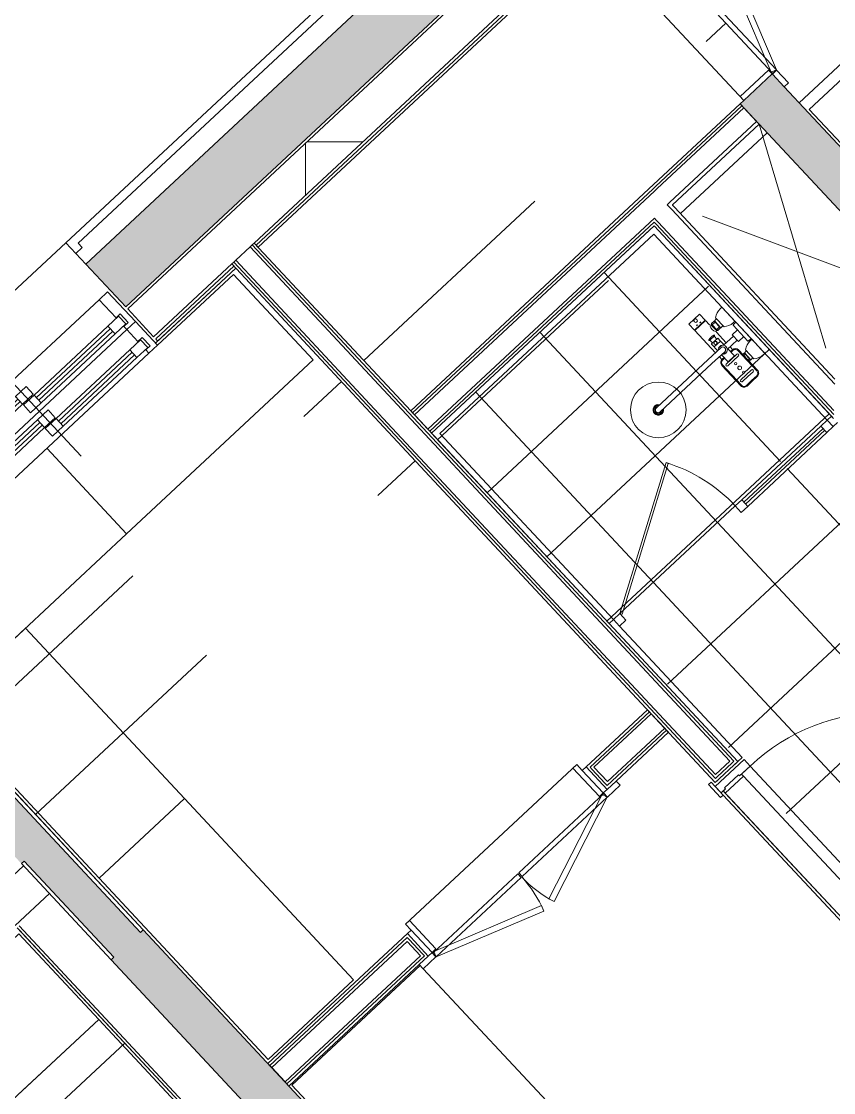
# Model space of a CAD drawing. Header units: millimetres. Extents: x -71377 to 516042, y -145869 to 441446.
# Drawn here: x 180443 to 183220, y 143795 to 147459 of the extents above; entities that cross this region are included whole.
import ezdxf

# ---------------------------------------------------------------- set-up
doc = ezdxf.new("R2010")
doc.units = ezdxf.units.MM
doc.header["$LTSCALE"] = 1000
doc.linetypes.add('_점선_S_', pattern=[1.6, 0.8, -0.8])
for name, color, linetype, lineweight in [('_ A-furn _', 6, 'Continuous', 5), ('A-door', 4, 'Continuous', 5), ('A-door-hdln', 8, 'Continuous', 5), ('A-ele-8', 8, 'Continuous', 5), ('A-fnsh', 5, 'Continuous', 5), ('A-fnsh-4', 4, 'Continuous', 5), ('A-furn', 6, 'Continuous', 5), ('A-glas', 5, 'Continuous', 5), ('A-hat', 251, 'Continuous', 5), ('A-insu', 251, 'Continuous', 5), ('A-wind', 4, 'Continuous', 5), ('A-wind-hdln', 8, 'Continuous', 5), ('A_cwall', 2, 'Continuous', 5), ('A_fnsh', 5, 'Continuous', 5), ('A_fnsh-4', 4, 'Continuous', 5), ('AA_발코니선', 4, '_점선_S_', 5), ('AA_오픈', 8, '_점선_S_', 5), ('AA_위생', 4, 'Continuous', 5), ('패밀리로 가져오기', 8, 'Continuous', 5)]:
    doc.layers.add(name, color=color, linetype=linetype, lineweight=lineweight)

# ---------------------------------------------------------------- blocks, each defined once
blk = doc.blocks.new('3D_팬트리문 - _A_팬트리문_8X23-2183192-지반층 배치도')
at = {"layer": 'A-furn'}
for p, q in [((-24.12295168562667, 209.3080573302106), (-400.0000000000002, 72.49999999997092)), ((-393.1595971334881, 53.70614758425229), (-17.2825488191147, 190.514204914492)), ((-24.12295168562667, 209.3080573302106), (-17.28254881911468, 190.514204914492)), ((24.12295168562662, 209.3080573302312), (17.28254881911464, 190.5142049145126)), ((393.1595971334881, 53.70614758427283), (17.28254881911463, 190.5142049145126)), ((24.12295168562662, 209.3080573302312), (400.0000000000002, 72.49999999999157)), ((-460.0000000000002, 72.49999999999378), (-460.0000000000001, 52.49999999999527)), ((-401.0000000000143, 72.49999999999378), (-460.0000000000002, 72.49999999999378)), ((-460.0000000000001, 52.49999999999527), (-417.9999999999964, 52.49999999999527)), ((-418, 52.50000000000309), (-418, -52.49999999999687)), ((-400.0000000000002, 52.50000000000309), (-418, 52.50000000000309)), ((-401.0000000000143, 52.49999999999527), (-401.0000000000143, 72.49999999999378)), ((-2.000000000008276, 72.49999999999645), (-400.0000000000067, 72.49999999999648)), ((-400.0000000000067, 72.49999999999648), (-400.0000000000067, 55.50000000002271)), ((-400.0000000000002, 72.49999999997092), (-393.1595971334881, 53.70614758425229)), ((-400.0000000000067, 55.50000000002271), (-2.000000000008276, 55.50000000002271)), ((-382.0000000000002, 52.49999999999213), (-400.0000000000002, 52.49999999999213)), ((-400.0000000000002, -52.49999999999689), (-400.0000000000002, 52.50000000000309)), ((-382.0000000000002, -80.49999999999855), (-382.0000000000002, 52.49999999999213)), ((-2.000000000008276, 55.50000000002271), (-2.000000000008276, 72.49999999999645)), ((1.999999999991766, 72.49999999998906), (1.999999999991766, 55.5000000000249)), ((400.0000000000103, 72.49999999998907), (1.999999999991766, 72.49999999998906)), ((1.999999999991766, 55.5000000000249), (400.0000000000102, 55.50000000002488)), ((400.0000000000002, 52.49999999999889), (381.9999999999999, 52.49999999999893)), ((381.9999999999999, 52.49999999999893), (381.9999999999999, -80.49999999999679)), ((400.0000000000002, 72.49999999999157), (393.1595971334881, 53.70614758427283)), ((400.0000000000102, 55.50000000002488), (400.0000000000103, 72.49999999998907)), ((418, 52.49999999999145), (400.0000000000002, 52.49999999999145)), ((400.0000000000002, 52.49999999999145), (400.0000000000002, -52.49999999999687)), ((460.0000000000002, 72.50000000000308), (400.9999999999847, 72.50000000000308)), ((400.9999999999847, 72.50000000000308), (400.9999999999847, 52.50000000000096)), ((418, -52.49999999999683), (418, 52.49999999999145)), ((417.9999999999754, 52.50000000000096), (460.0000000000002, 52.50000000000096)), ((460.0000000000002, 52.50000000000096), (460.0000000000002, 72.50000000000308)), ((-418, -52.49999999999687), (-400.0000000000002, -52.49999999999689)), ((-400.0000000000002, -52.49999999999591), (-400.0000000000002, -80.49999999999858)), ((400.0000000000002, -80.49999999999683), (400.0000000000002, -52.49999999999311)), ((400.0000000000002, -52.49999999999687), (418, -52.49999999999683)), ((-400.0000000000002, -80.49999999999858), (-382.0000000000002, -80.49999999999855)), ((-400.0000000000002, -80.49999999999672), (400.0000000000002, -80.49999999999672)), ((381.9999999999999, -80.49999999999679), (400.0000000000002, -80.49999999999683))]:
    blk.add_line(p, q, dxfattribs=at)
for centre, radius, start, end in [((-400.0000000000103, 72.49999999999285), 400.0000000000021, 359.9999999999997, 19.99999999999577), ((399.999999999869, 72.49999999999022), 399.9999999998775, 160, 180)]:
    blk.add_arc(centre, radius, start, end, dxfattribs=at)
blk = doc.blocks.new('3D_세대_샤워부스문 - _A_샤워부스문_10x18-2140221-지반층 배치도')
at = {"layer": 'A-door'}
for p, q in [((83.34628195640356, 278.0717967697243), (87.34628195640352, 284.9999999999998)), ((551.0000000000006, 8.07179676972455), (83.34628195640356, 278.0717967697243)), ((555.0000000000006, 14.99999999999994), (87.34628195640349, 284.9999999999998)), ((551.0000000000006, 8.07179676972455), (555.0000000000006, 14.99999999999994))]:
    blk.add_line(p, q, dxfattribs=at)
at = {"layer": 'A-door-hdln'}
blk.add_arc((555.0000000000006, 14.99999999999994), 539.9999999999997, 150.0000000000001, 180, dxfattribs=at)
at = {"layer": 'AA_위생'}
for p, q in [((-384.9999999999988, 14.99999999999997), (-414.9999999999989, 14.99999999999997)), ((-414.9999999999989, 14.99999999999997), (-414.9999999999989, -14.99999999999997)), ((-384.9999999999988, -15.00000000000001), (-384.9999999999988, 14.99999999999997)), ((-384.9999999999993, 4.100726368502299), (-14.99999999999997, 4.100726368502327)), ((-384.9995698269572, 14.99999999999997), (-15.00000000000823, 15)), ((15.00000000000002, 15), (-15.00000000000001, 15)), ((-15.00000000000001, 15), (-15.00000000000002, -15)), ((15.00000000000001, -15), (15.00000000000002, 15)), ((585.0000000000005, 15.00000000000001), (555.0000000000005, 14.99999999999997)), ((555.0000000000005, 14.99999999999997), (555.0000000000005, -15.00000000000001)), ((585.0000000000005, -14.99999999999997), (585.0000000000005, 15.00000000000001)), ((-414.9999999999989, -14.99999999999997), (-384.9999999999988, -15.00000000000001)), ((-384.9999999999993, -4.100726368499727), (-14.99999999999997, -4.100726368499701)), ((-384.9995698269572, -14.99999999999997), (-15.00000000000823, -15)), ((-15.00000000000002, -15), (15.00000000000001, -15)), ((555.0000000000005, -15.00000000000001), (585.0000000000005, -14.99999999999997))]:
    blk.add_line(p, q, dxfattribs=at)
blk = doc.blocks.new('2D_세대_샤워수전_레인형_ - 샤워수전_레인형__dwg-1840169-지반층 배치도')
at = {"layer": '패밀리로 가져오기'}
for p, q in [((-11.30000000001743, 402.7209829994827), (-11.30000000001743, 394.3513951962814)), ((11.2999999999884, 402.7209829994827), (11.29999999998836, 394.3513951962814)), ((-41, 82.39818988039045), (-40.99999999999999, 111.3981898803904)), ((-40.50000000000001, 111.8981898803904), (-9.449999999924318, 111.8981898803904)), ((22.3670345360006, 121.8981898803904), (9.500000000000014, 121.8981898803904)), ((22.33366408306756, 120.8981898803904), (22.33366408306757, 111.8981898803904)), ((25.33366408300934, 120.8981898803904), (25.33366408300935, 111.8981898803904)), ((132.3336640830094, 135.8981898803904), (37.33366408306757, 135.8981898803904)), ((132.3336640830094, 132.8981898803904), (37.33366408306755, 132.8981898803904)), ((-57.08702653672662, 109.3981898803904), (-55.36840286268851, 109.3981898803904)), ((-57.08702653672662, 84.39818988039043), (-55.36840286268851, 84.39818988039043)), ((-54.38238956552231, 87.23152321338421), (-54.3823895655223, 106.5648565468728)), ((-52.41036297110257, 106.8981898803904), (-40.99999999999999, 106.8981898803904)), ((-52.41036297110259, 86.89818988039042), (-40.99999999999999, 86.89818988039042)), ((-38.99999999999999, 97.56949525178061), (-38.99999999999999, 99.56949525186792)), ((-28.99999999999999, 99.56949525186792), (-28.99999999999999, 97.56949525178061)), ((-13.99999999999999, 103.5502572282858), (-14, 90.24612253249506)), ((-9.499999999999998, 38.5), (-9.500000000000002, 84.65074116628968)), ((9.500000000000004, 38.5), (9.500000000000005, 84.65074116628968)), ((14, 103.5502572282858), (14.00000000000002, 90.24612253249506)), ((22.33366408306756, 72.89818988039042), (22.33366408306756, 81.89818988039042)), ((25.33366408300936, 72.89818988039042), (25.33366408300936, 81.89818988039043)), ((-97.05114543371019, 40.00000000000001), (-54.651145433716, 40)), ((-61.90114543359959, 65.70000000018626), (-89.90114543371601, 65.70000000018626)), ((-88.79376077602501, 66.89664543507388), (-62.35276077591697, 66.89664543507388)), ((-88.79376077602501, 65.89664543507388), (-62.35276077591698, 65.89664543507388)), ((-86.85114543361124, 51.39999999987777), (-86.85114543361124, 65.70000000018626)), ((-85.85114543361122, 50.39999999987777), (-85.85114543361124, 51.39999999987778)), ((-65.85114543361125, 50.39999999987778), (-65.85114543361124, 51.39999999987778)), ((-64.85114543361124, 51.39999999987777), (-64.85114543361124, 65.70000000018625)), ((-9.499999999999993, 71.89818988039043), (-58.35276077591696, 71.89818988039042)), ((22.36703453600058, 71.89818988039042), (9.500000000000002, 71.89818988039043)), ((132.3336640830094, 60.89818988039043), (37.33366408306756, 60.8981898803904)), ((132.3336640830094, 57.89818988039043), (37.33366408306757, 57.8981898803904)), ((95.34885456628399, 39.99999999999999), (52.94885456628981, 39.99999999999999)), ((63.14885456638876, 51.39999999987775), (63.14885456638876, 57.89818988039041)), ((64.14885456638876, 50.39999999987776), (64.14885456638876, 51.39999999987775)), ((84.14885456638876, 50.39999999987776), (84.14885456638876, 51.39999999987776)), ((85.14885456638876, 51.39999999987776), (85.14885456638875, 57.89818988039041)), ((37.00000000000001, 14), (-37, 13.99999999999999))]:
    blk.add_line(p, q, dxfattribs=at)
at = {"layer": '패밀리로 가져오기', "flags": 128}
for points in [[(-9.49999999999999, 96.89818988039043), (-9.500000000000005, 156.4406407167844), (-9.500000000000005, 398.536189097882)], [(9.500000000000005, 96.89818988039042), (9.49999999999999, 156.4406407167844), (9.500000000000039, 398.536189097882)], [(-9.49999999999998, 121.8981898803904), (-113.3511454336112, 121.8981898803904), (-113.3511454336112, 71.89818988039043), (-92.79376077611232, 71.89818988039043)], [(-9.449999999924326, 81.89818988039042), (-26.99999999999999, 81.8981898803904), (-27, 111.8981898803904)], [(9.499999999999998, 111.8981898803904), (43.01499999998487, 111.8981898803904), (43.01499999998489, 81.89818988039042), (9.50000000000001, 81.8981898803904)], [(43.83366408300935, 71.89818988039042), (43.83366408300936, 96.89818988039043), (43.83366408300937, 121.8981898803904)], [(51.83366408300936, 71.89818988039042), (51.83366408300935, 96.89818988039042), (51.83366408300937, 121.8981898803904)], [(117.8336640830676, 71.8981898803904), (117.8336640830676, 96.89818988039042), (117.8336640830676, 121.8981898803904)], [(125.8336640830094, 71.8981898803904), (125.8336640830094, 96.89818988039042), (125.8336640830094, 121.8981898803904)], [(144.3336640830676, 72.8981898803904), (144.3336640830676, 96.89818988039042), (144.3336640830676, 120.8981898803904)], [(147.3336640830094, 72.8981898803904), (147.3336640830094, 96.89818988039043), (147.3336640830094, 120.8981898803904)], [(-29, 81.89818988039042), (-26.99999999999999, 81.8981898803904), (-40.5, 81.89818988039042)], [(-91.85114543361125, 40.00000000000001), (-91.85114543361125, 50.39999999987778), (-59.85114543361124, 50.39999999987777), (-59.85114543361123, 40.00000000000001)], [(-88.79376077602501, 65.70000000018625), (-88.79376077602501, 67.89664543507388), (-62.35276077591698, 67.89664543507388), (-62.35276077591698, 65.70000000018626)], [(16, 14), (16, 38.5), (-16, 38.5), (-16, 14)], [(90.14885456638876, 57.89818988039042), (90.14885456638876, 51.39999999987776), (58.14885456638877, 51.39999999987777), (58.14885456638876, 57.89818988039041)], [(90.14885456638876, 39.99999999999999), (90.14885456638876, 50.39999999987776), (58.14885456638877, 50.39999999987777), (58.14885456638876, 39.99999999999999)], [(-108.8511454336112, 8), (-108.8511454336112, 0), (-42.85114543361124, 0), (-42.85114543361124, 8.000000000000007)], [(38, 13), (38, 0), (-38, 0), (-38, 13)], [(107.1488545663888, 7.999999999999992), (107.1488545663888, 0), (41.14885456638876, 0), (41.14885456638876, 7.999999999999994)]]:
    blk.add_lwpolyline(points, dxfattribs=at)
for points in [[(-114.8511454336113, 71.89818988039042), (-114.8511454336113, 121.8981898803904), (-143.3511454336112, 121.8981898803904), (-143.3511454336112, 71.89818988039043)], [(-122.2066063033999, 102.8981898803904), (-121.2066063033999, 106.8981898803904), (-120.2066063035163, 102.8981898803904)], [(-122.2066063033999, 90.89818988039043), (-121.2066063033999, 86.89818988039043), (-120.2066063035163, 90.89818988039043)], [(-91.85114543361125, 64.20000000018626), (-91.85114543361125, 51.39999999987778), (-59.85114543361124, 51.39999999987778), (-59.85114543361124, 64.20000000018628), (-61.35114543361123, 65.70000000018625), (-90.35114543361125, 65.70000000018626)]]:
    blk.add_lwpolyline(points, close=True, dxfattribs=at)
at = {"layer": '패밀리로 가져오기'}
for centre, radius in [((0, 398.536189097882), 95.25000000000013), ((-135.8999999999942, 96.89818988039045), 5.999999999999983), ((-33.99999999999999, 99.56949525186793), 4.999999999999985), ((64.83366408300935, 96.89818988039043), 4.000000000000017), ((84.83366408300935, 96.89818988039043), 6.500000000000015), ((104.8336640830094, 96.89818988039043), 4)]:
    blk.add_circle(centre, radius, dxfattribs=at)
for centre, radius, start, end in [((0, 398.536189097882), 18.19999999999983, 301.4650270673162, 238.5349729326834), ((0, 398.536189097882), 17.49999999999998, 302.8783495663758, 237.1216504336238), ((0, 398.536189097882), 15.30000000000021, 308.3829858277738, 231.6170141722258), ((0, 398.536189097882), 12.04999999999929, 322.0345389630933, 217.9654610369061), ((0, 398.536189097882), 9.500000000001839, 1.717499527990299e-13, 180.0000000000005), ((-116.3521201349213, 121.4142662723898), 3.000974701191495, 300.0000000112149, 0), ((-40.5, 111.3981898803904), 0.4999999999999915, 90.0000000000004, 180.0000000000004), ((37.33366408306756, 120.8981898803904), 14.99999999999997, 89.9999999999999, 180.0000000000001), ((37.33366408306756, 120.8981898803904), 11.99999999999999, 90.00000000000001, 180.0000000000001), ((47.83366408300938, 121.8981898803904), 3.999999999999993, 0, 180), ((121.8336640830676, 121.8981898803904), 3.99999999999998, 359.9999999999994, 180.0000000000002), ((132.3336640830094, 120.8981898803904), 15.00000000000002, 359.9999999999996, 90.00000000000006), ((132.3336640830094, 120.8981898803904), 12.00000000000004, 359.9999999999996, 90.0000000000001), ((-116.3521201349213, 72.38211348789629), 3.000974701191495, 0, 59.99999998878535), ((-75.57837394121454, 50.88423799347949), 25.64525022496746, 58.48632316222375, 120.9379798025123), ((3.837106612802019, 96.89818988039043), 62.99999999999998, 169.310655567037, 190.6893444329626), ((-57.08702653672661, 108.3981898803904), 0.9999999999999991, 90.0000000000002, 169.3106555670361), ((-57.08702653672662, 85.39818988039042), 1.000000000000004, 190.6893444329631, 270.0000000000009), ((-55.36840286268851, 108.3981898803904), 1.000000000000002, 9.594068217683, 90), ((-55.36840286268852, 85.39818988039042), 0.9999999999999966, 269.9999999999998, 350.4059317823167), ((-52.41036297110259, 108.8981898803904), 2, 189.5940682176832, 270.0000000000002), ((-52.41036297110259, 84.89818988039042), 1.999999999999993, 89.9999999999998, 170.405931782317), ((-40.5, 82.39818988039043), 0.5, 180, 269.9999999999996), ((-33.99999999999999, 97.56949525178061), 4.999999999999886, 180.0000000000003, 359.9999999999996), ((0, 96.89818988039043), 15.50000000000069, 127.7997224254523, 52.20027757454736), ((0, 96.89818988039043), 9.500000000000021, 180.0000000000004, 359.9999999999996), ((-51.65353735370444, 5.084007020574064), 57.27189000825901, 142.4355662199818, 177.0815288274644), ((-92.79376077611232, 67.89818988039043), 3.999999999999993, 359.9999999999996, 89.9999999999999), ((-58.35276077591696, 67.89818988039042), 4, 90.00000000000001, 180), ((-100.048753513518, 5.084007020574068), 57.27189000825894, 2.918471172535622, 37.56443378001811), ((37.33366408306757, 72.89818988039042), 15.00000000000001, 180.0000000000003, 270.0000000000001), ((37.33366408306757, 72.89818988039042), 12.00000000000003, 180.0000000000003, 270), ((98.34646264629555, 5.084007020574052), 57.271890008259, 142.4355662199818, 177.0815288274644), ((47.83366408300936, 71.89818988039042), 4.000000000000001, 180.0000000000001, 359.9999999999996), ((49.95124648648198, 5.08400702057406), 57.27189000825894, 2.918471172535612, 37.5644337800181), ((121.8336640830676, 71.8981898803904), 4.000000000000007, 180.0000000000003, 359.9999999999996), ((132.3336640830094, 72.89818988039042), 15, 269.9999999999999, 5.724998426634331e-14), ((132.3336640830094, 72.89818988039042), 11.99999999999997, 269.9999999999999, 0), ((-37, 13), 0.9999999999999978, 89.9999999999998, 180.0000000000002), ((37, 13), 0.9999999999999957, 359.9999999999996, 89.9999999999999)]:
    blk.add_arc(centre, radius, start, end, dxfattribs=at)
blk = doc.blocks.new('2D_세대_샤워수전_레인형_ - 2D_세대_샤워수전_레인형_-1840170-지반층 배치도')
blk.add_blockref('2D_세대_샤워수전_레인형_ - 샤워수전_레인형__dwg-1840169-지반층 배치도', (0, 0))
blk = doc.blocks.new('3D_수납가구 - 실선_ 대각선X-2308846-지반층 배치도')
at = {"layer": '_ A-furn _'}
for p, q in [((6.767919558114955e-14, 1049.999999999935), (600.0000000000015, 1049.999999999935)), ((0, 0), (0, 1034.99999999521)), ((600.0000000000015, 1049.999999999935), (600.0000000000015, -3.383959779057477e-14)), ((600.0000000000015, -3.383959779057477e-14), (0, 0))]:
    blk.add_line(p, q, dxfattribs=at)
blk = doc.blocks.new('3D_수납가구 - 실선_ 대각선X-2308847-지반층 배치도')
at = {"layer": '_ A-furn _'}
for p, q in [((0, 847.5000000000068), (399.9999999999999, 847.5000000000069)), ((0, 0), (0, 847.5000000000068)), ((399.9999999999999, 847.5000000000069), (399.9999999999999, 0)), ((400, 0), (0, 0))]:
    blk.add_line(p, q, dxfattribs=at)
blk = doc.blocks.new('3D_수납가구 - 실선_ 대각선X-2308848-지반층 배치도')
at = {"layer": '_ A-furn _'}
for p, q in [((-6.767919558114955e-14, 872.5000000000201), (399.9999999999999, 872.5000000000202)), ((0, 0), (-6.767919558114955e-14, 872.5000000000201)), ((399.9999999999999, 490.0000000003724), (399.9999999999999, 0)), ((400, 0), (0, 0))]:
    blk.add_line(p, q, dxfattribs=at)
blk = doc.blocks.new('3D_수납가구 - 실선_ 대각선X-V24-지반층 배치도')
at = {"layer": '_ A-furn _'}
for p, q in [((-6.767919558114955e-14, 872.5000000000201), (399.9999999999999, 872.5000000000202)), ((0, 0), (-6.767919558114955e-14, 872.5000000000201)), ((399.9999999999999, 872.5000000000202), (399.9999999999999, 517.5000000049671)), ((400, 0), (0, 0))]:
    blk.add_line(p, q, dxfattribs=at)
blk = doc.blocks.new('3D_수납가구 - 실선_ 대각선X-2308849-지반층 배치도')
at = {"layer": '_ A-furn _'}
for p, q in [((6.767919558114955e-14, 797.4999999999825), (399.9999999999999, 797.4999999999825)), ((0, 0), (6.767919558114955e-14, 797.4999999999825)), ((399.9999999999999, 797.4999999999825), (399.9999999999999, 0)), ((400, 0), (0, 0))]:
    blk.add_line(p, q, dxfattribs=at)
blk = doc.blocks.new('3D_주방_아일랜드식탁 - _A_주방_아일랜드_11X7-1959760-지반층 배치도')
at = {"layer": 'A-furn'}
for p, q in [((-348.8351833566197, 163.4132399146711), (751.16481664338, 163.4130656329214)), ((-348.8351833566197, -536.5868153540558), (-348.8351833566197, 163.4132399146711)), ((751.16481664338, 163.4130656329214), (751.16481664338, -536.5868153540557)), ((751.16481664338, -536.5868153540557), (-348.8351833566197, -536.5868153540558))]:
    blk.add_line(p, q, dxfattribs=at)
blk = doc.blocks.new('세대외여닫이문 - _A_ABS_7_5X21_욕실2-2322978-지반층 배치도')
at = {"layer": 'A-door'}
for p, q in [((-395.0000000000334, 74.4999999999901), (-335.0000000000362, 74.49999999999031)), ((-395.0000000000333, 62.49999999999012), (-395.0000000000334, 74.4999999999901)), ((-335.0000000000362, 74.49999999999031), (-335.0000000000361, 62.49999999999029)), ((334.9999999999766, 74.49999999999244), (394.9999999999793, 74.49999999999264)), ((334.9999999999767, 62.49999999999248), (334.9999999999766, 74.49999999999244)), ((394.9999999999793, 74.49999999999264), (394.9999999999793, 62.49999999999266)), ((-335.0000000000361, 62.49999999999029), (-395.0000000000333, 62.49999999999012)), ((-375.0000000000083, 62.49999999999005), (-345.0000000000246, 62.49999999999007)), ((-375.0000000000083, -72.50000000000986), (-375.0000000000083, 62.49999999999005)), ((-350.0000000000221, 42.49999999996983), (-350.0000000000221, -22.50000000002964)), ((-345.0000000000246, 42.49999999996983), (-350.0000000000221, 42.49999999996983)), ((-350.0000000000214, 42.49999999996912), (-345.0000000000247, 42.49999999996912)), ((-350.0000000000214, -22.50000000002967), (-350.0000000000214, 42.49999999996912)), ((-345.0000000000246, 62.49999999999007), (-345.0000000000246, 42.49999999996983)), ((-345.0000000000247, 42.49999999996912), (-345.0000000000247, 52.49999999996742)), ((-345.0000000000247, 52.49999999996742), (-335.0000000000133, 52.49999999996744)), ((-335.0000000000133, 52.49999999996744), (-335.0000000000133, -32.50000000000955)), ((394.9999999999793, 62.49999999999266), (334.9999999999767, 62.49999999999248)), ((334.9999999999918, 52.49999999996742), (344.9999999999886, 52.49999999996742)), ((334.9999999999918, -32.50000000000955), (334.9999999999918, 52.49999999996742)), ((344.9999999999886, 62.49999999999005), (374.9999999999916, 62.49999999999005)), ((344.9999999999886, 42.49999999996782), (344.9999999999886, 62.49999999999005)), ((344.9999999999886, 52.49999999996742), (344.9999999999886, 42.49999999996744)), ((344.9999999999886, 42.49999999996744), (349.9999999999886, 42.49999999996743)), ((349.9999999999882, 42.4999999999678), (344.9999999999886, 42.49999999996782)), ((349.9999999999886, 42.49999999996743), (349.9999999999886, -22.50000000002967)), ((349.9999999999882, -22.5000000000297), (349.9999999999882, 42.4999999999678)), ((374.9999999999916, 62.49999999999005), (374.9999999999916, -72.50000000000988)), ((374.9999999999916, 52.49999999994211), (419.9999999999917, 52.49999999994211)), ((374.9999999999916, -72.50000000000988), (374.9999999999916, 52.49999999994211)), ((-350.0000000000221, -22.50000000002964), (-345.0000000000246, -22.50000000002957)), ((-345.0000000000247, -22.50000000002964), (-350.0000000000214, -22.50000000002967)), ((-345.0000000000246, -22.50000000002957), (-345.0000000000247, -72.50000000000985)), ((-345.0000000000247, -32.50000000000956), (-345.0000000000247, -22.50000000002964)), ((-335.0000000000133, -32.50000000000955), (-345.0000000000247, -32.50000000000956)), ((344.9999999999886, -32.50000000000953), (334.9999999999918, -32.50000000000955)), ((344.9999999999887, -22.50000000002964), (344.9999999999886, -32.50000000000953)), ((349.9999999999886, -22.50000000002967), (344.9999999999887, -22.50000000002964)), ((344.9999999999887, -22.50000000002964), (349.9999999999882, -22.5000000000297)), ((344.9999999999886, -72.50000000000986), (344.9999999999887, -22.50000000002964)), ((-345.0000000000247, -72.50000000000985), (-375.0000000000083, -72.50000000000986)), ((305.1522120763183, -69.01377029010321), (245.0147495804331, -756.3881119734076)), ((344.9999999999881, -72.50000000000956), (284.8625375041028, -759.874341683314)), ((305.1522120763183, -69.01377029010321), (344.9999999999881, -72.50000000000956)), ((374.9999999999916, -72.50000000000988), (344.9999999999886, -72.50000000000986)), ((419.9999999999917, -72.50000000000988), (374.9999999999916, -72.50000000000988)), ((245.0147495804331, -756.3881119734076), (284.8625375041028, -759.874341683314))]:
    blk.add_line(p, q, dxfattribs=at)
at = {"layer": 'A-door-hdln'}
for p, q in [((-350.0000000000221, 42.49999999996983), (-345.0000000000246, 42.49999999996983)), ((-345.0000000000247, 42.49999999996912), (-350.0000000000214, 42.49999999996912)), ((-345.0000000000246, 42.49999999996983), (-345.0000000000246, 62.49999999999007)), ((-335.0000000000133, 52.49999999996744), (-345.0000000000247, 52.49999999996742)), ((-335.0000000000361, 62.49999999999278), (334.9999999999767, 62.49999999999276)), ((-335.0000000000136, 52.49999999996746), (334.9999999999917, 52.49999999996742)), ((344.9999999999886, 52.49999999996742), (334.9999999999918, 52.49999999996742)), ((344.9999999999886, 62.49999999999007), (344.9999999999886, 42.49999999996782)), ((344.9999999999886, 42.49999999996744), (344.9999999999886, 52.49999999996742)), ((349.9999999999886, 42.49999999996743), (344.9999999999886, 42.49999999996744)), ((344.9999999999886, 42.49999999996782), (349.9999999999882, 42.4999999999678)), ((419.9999999999917, -72.50000000000988), (374.9999999999916, 52.49999999994215)), ((-345.0000000000246, -22.50000000002957), (-350.0000000000221, -22.50000000002964)), ((-350.0000000000214, -22.50000000002967), (-345.0000000000247, -22.50000000002964)), ((-345.0000000000246, -32.50000000000953), (-345.0000000000246, -22.50000000002957)), ((-345.0000000000247, -22.50000000002964), (-345.0000000000247, -32.50000000000956)), ((-345.0000000000247, -72.50000000000988), (-345.0000000000247, -32.50000000000956)), ((-345.0000000000247, -32.50000000000956), (-335.0000000000133, -32.50000000000955)), ((-335.0000000000139, -32.49999999999351), (334.9999999999916, -32.49999999999349)), ((334.9999999999918, -32.50000000000955), (344.9999999999886, -32.50000000000953)), ((344.9999999999887, -22.50000000002964), (349.9999999999886, -22.50000000002967)), ((344.9999999999886, -32.50000000000953), (344.9999999999887, -22.50000000002964)), ((344.9999999999887, -22.50000000002964), (344.9999999999886, -32.50000000000953)), ((349.9999999999882, -22.5000000000297), (344.9999999999887, -22.50000000002964)), ((344.9999999999886, -32.50000000000953), (344.9999999999886, -72.50000000000986)), ((-345.0000000000246, -72.50000000000607), (344.9999999999886, -72.50000000000608)), ((192.2155271147412, -671.4631915612084), (207.90356080932, -492.1481459046944)), ((207.90356080932, -492.1481459046944), (227.8274547711548, -493.8912607596475)), ((227.8274547711548, -493.8912607596475), (213.8825359315292, -653.2824124543267)), ((347.370818542164, -504.3499498893667), (333.4258997025385, -663.741101584046)), ((367.2947125039989, -506.0930647443199), (347.370818542164, -504.3499498893667)), ((351.6066788094202, -685.4081104008338), (367.2947125039989, -506.0930647443197)), ((213.8825359315292, -653.2824124543267), (243.7683768742816, -655.8970847367564)), ((240.2821471643752, -695.7448726604264), (245.5114917292347, -635.9731907749217)), ((245.5114917292347, -635.9731907749217), (255.4734387101522, -636.8447482023984)), ((255.4734387101523, -636.8447482023983), (250.2440941452927, -696.6164300879028)), ((295.3212266338219, -640.3309779123045), (290.0918820689624, -700.1026597978092)), ((305.2831736147394, -641.2025353397812), (295.3212266338219, -640.3309779123047)), ((300.0538290498799, -700.974217225286), (305.2831736147393, -641.2025353397811)), ((242.0252620193285, -675.8209786985913), (192.2155271147412, -671.4631915612082)), ((250.2440941452927, -696.6164300879028), (240.2821471643752, -695.7448726604264)), ((301.796943904833, -681.0503232634509), (351.6066788094202, -685.4081104008338)), ((333.4258997025385, -663.741101584046), (303.5400587597861, -661.1264293016162)), ((290.0918820689624, -700.1026597978092), (300.0538290498799, -700.974217225286))]:
    blk.add_line(p, q, dxfattribs=at)
blk.add_arc((344.9999999999881, -72.50000000000969), 690.0000000000007, 179.9999999999999, 264.9999999999996, dxfattribs=at)
blk = doc.blocks.new('3D_팬트리문 - _A_팬트리문_7_5X23-2145589-지반층 배치도')
at = {"layer": 'A-furn'}
for p, q in [((-22.61526720527485, 198.2575537470681), (-375.0000000000001, 69.99999999996842)), ((-22.61526720527485, 198.2575537470681), (-15.77486433876288, 179.4637013313495)), ((22.6152672052749, 198.2575537470894), (15.77486433876293, 179.4637013313707)), ((22.6152672052749, 198.2575537470894), (375.0000000000001, 69.99999999998973)), ((-368.1595971334881, 51.20614758424975), (-15.77486433876283, 179.4637013313495)), ((368.1595971334881, 51.20614758427104), (15.7748643387629, 179.4637013313707)), ((-435.0000000000002, 69.9999999999938), (-435.0000000000002, 49.99999999999527)), ((-376.0000000000142, 69.999999999992), (-435.0000000000002, 69.9999999999938)), ((-435.0000000000002, 49.99999999999527), (-376.0000000000142, 49.99999999999527)), ((-376.0000000000142, 49.99999999999527), (-376.0000000000142, 69.999999999992)), ((-2.000000000008276, 69.99999999999334), (-375.0000000000067, 69.99999999999336)), ((-375.0000000000067, 69.99999999999336), (-375.0000000000067, 53.00000000001959)), ((-375.0000000000001, 69.99999999996842), (-368.1595971334881, 51.20614758424975)), ((-375.0000000000067, 53.00000000001959), (-2.000000000008276, 53.00000000001959)), ((-375.0000000000001, 49.99999999999212), (-375, -82.9999999999985)), ((-357.0000000000003, 49.99999999999216), (-375.0000000000001, 49.99999999999212)), ((-357.0000000000003, -82.99999999999852), (-357.0000000000003, 49.99999999999216)), ((-2.000000000008276, 53.00000000001959), (-2.000000000008276, 69.99999999999334)), ((1.999999999991762, 69.99999999998593), (1.999999999991758, 53.00000000002177)), ((375.0000000000102, 69.99999999998595), (1.999999999991762, 69.99999999998593)), ((1.999999999991758, 53.00000000002177), (375.0000000000102, 53.00000000002183)), ((375.0000000000002, 49.99999999999896), (357, 49.99999999999896)), ((357, 49.99999999999896), (357, -82.99999999999675)), ((375.0000000000001, 69.99999999998973), (368.1595971334881, 51.20614758427104)), ((375.0000000000102, 53.00000000002183), (375.0000000000102, 69.99999999998595)), ((375.0000000000002, -82.99999999999676), (375.0000000000002, 49.99999999999896)), ((435.0000000000002, 70.0000000000031), (375.9999999999847, 70.00000000000308)), ((375.9999999999847, 70.00000000000308), (375.9999999999846, 50.00000000000088)), ((375.9999999999846, 50.00000000000088), (435.0000000000003, 50.00000000000102)), ((435.0000000000003, 50.00000000000102), (435.0000000000002, 70.0000000000031)), ((-375, -82.9999999999985), (-357.0000000000003, -82.99999999999852)), ((-375.0000000000002, -82.99999999999667), (375, -82.99999999999665)), ((357, -82.99999999999675), (375.0000000000002, -82.99999999999676))]:
    blk.add_line(p, q, dxfattribs=at)
for centre, radius, start, end in [((-375.0000000000102, 69.99999999999085), 375.0000000000022, 4.342517325091504e-15, 19.99999999999578), ((374.9999999998687, 69.99999999998847), 374.9999999998772, 160, 180)]:
    blk.add_arc(centre, radius, start, end, dxfattribs=at)
blk = doc.blocks.new('미서기창__이중창_ - _A_PW_9X11-2151469-지반층 배치도')
at = {"layer": 'A-glas'}
for p, q in [((24.99999999889611, 95.99999999996952), (369.9999999990006, 95.99999999996949)), ((24.99999999889611, 84.00000000004154), (369.9999999990006, 84.00000000004157)), ((-370.0000000012257, 55.99999999998192), (-25.00000000112713, 55.99999999998192)), ((-370.0000000012256, 44.00000000005395), (-25.00000000112713, 44.00000000005395)), ((24.99999999889615, -13.99999999996751), (369.9999999990026, -13.99999999996751)), ((24.99999999889615, -25.99999999989548), (369.9999999990026, -25.99999999989548)), ((-370.0000000012242, -53.99999999995842), (-25.00000000112714, -53.99999999995842)), ((-370.0000000012242, -66.00000000002332), (-25.00000000112714, -66.0000000000233))]:
    blk.add_line(p, q, dxfattribs=at)
at = {"layer": 'A-wind'}
for p, q in [((-450.0000000000074, 14.99999999997392), (-450.0000000000074, 155.0000000000081)), ((-450.0000000000074, 155.0000000000081), (-409.9999999986561, 155.0000000000081)), ((-409.9999999986561, 155.0000000000081), (-409.9999999986561, 70.00000000007938)), ((410.0000000008582, 155.0000000000081), (449.9999999999922, 155.0000000000081)), ((410.0000000008582, 110.0000000000703), (410.0000000008582, 155.0000000000081)), ((449.9999999999922, 155.0000000000081), (449.9999999999922, 14.99999999997392)), ((429.9999999989178, 110.0000000000703), (410.0000000008582, 110.0000000000703)), ((429.9999999989178, 70.00000000104963), (429.9999999989178, 110.0000000000703)), ((-25.00000000112717, 108.0000000000361), (24.9999999988961, 108.0000000000361)), ((-25.00000000112716, 72.00000000094522), (-25.00000000112717, 108.0000000000361)), ((24.9999999988961, 108.0000000000361), (24.99999999889611, 72.00000000094522)), ((369.9999999990006, 108.0000000000361), (419.999999999024, 108.0000000000361)), ((369.9999999990006, 72.0000000009452), (369.9999999990006, 108.0000000000361)), ((419.999999999024, 108.0000000000361), (419.999999999024, 72.00000000094522)), ((-409.9999999986561, 70.00000000007938), (-430.0000000011426, 70.00000000007938)), ((-430.0000000011426, 70.00000000007938), (-430.0000000011426, 30.00000000009176)), ((-420.0000000012491, 68.0000000000485), (-370.0000000012256, 68.0000000000485)), ((-420.0000000012491, 31.99999999998741), (-420.0000000012491, 68.0000000000485)), ((-370.0000000012256, 68.0000000000485), (-370.0000000012256, 31.99999999998738)), ((24.99999999889611, 72.00000000094522), (-25.00000000112716, 72.00000000094522)), ((-25.00000000112716, 68.0000000000485), (24.99999999889613, 68.0000000000485)), ((-25.00000000112716, 31.99999999998738), (-25.00000000112716, 68.0000000000485)), ((24.99999999889613, 68.0000000000485), (24.99999999889613, 31.99999999998738)), ((419.999999999024, 72.00000000094522), (369.9999999990006, 72.0000000009452)), ((410.0000000003047, 14.99999999997392), (410.0000000003047, 70.00000000104963)), ((410.0000000003047, 70.00000000104963), (429.9999999989178, 70.00000000104963)), ((-409.9999999986549, 14.99999999997392), (-450.0000000000074, 14.99999999997392)), ((-450.0000000000074, 14.99999999997392), (-450.0000000000074, -94.99999999999167)), ((-430.0000000011426, 30.00000000009176), (-409.9999999986549, 30.00000000009179)), ((-370.0000000012256, 31.99999999998738), (-420.0000000012491, 31.99999999998741)), ((-409.9999999986549, 30.00000000009179), (-409.9999999986549, 14.99999999997392)), ((-409.9999999986549, -39.99999999999626), (-409.9999999986549, 14.99999999997392)), ((24.99999999889613, 31.99999999998738), (-25.00000000112716, 31.99999999998738)), ((449.9999999999922, 14.99999999997392), (410.0000000003047, 14.99999999997392)), ((410.0000000003047, -5.346656450910814e-12), (410.0000000003047, 14.99999999997392)), ((449.9999999999922, 14.99999999997392), (449.9999999999922, -94.9999999999917)), ((-25.00000000112713, -1.999999999900937), (24.99999999889615, -1.999999999900937)), ((-25.00000000112713, -37.99999999996206), (-25.00000000112713, -1.999999999900937)), ((24.99999999889615, -1.999999999900937), (24.99999999889615, -37.99999999996206)), ((369.9999999990025, -1.999999999900937), (419.9999999990255, -1.999999999900937)), ((369.9999999990026, -37.99999999996206), (369.9999999990025, -1.999999999900937)), ((430.0000000000282, -5.380496048701389e-12), (410.0000000003047, -5.346656450910814e-12)), ((419.9999999990255, -1.999999999900937), (419.9999999990256, -37.99999999996209)), ((430.0000000000282, -39.99999999999626), (430.0000000000282, -5.380496048701389e-12)), ((-430.0000000011415, -79.99999999998546), (-430.0000000011415, -39.99999999999626)), ((-430.0000000011415, -39.99999999999626), (-409.9999999986549, -39.99999999999626)), ((-420.0000000012479, -42.00000000003042), (-370.0000000012242, -42.00000000003045)), ((-420.0000000012478, -77.99999999995124), (-420.0000000012479, -42.00000000003042)), ((-370.0000000012242, -42.00000000003045), (-370.0000000012242, -77.99999999995127)), ((24.99999999889615, -37.99999999996206), (-25.00000000112713, -37.99999999996206)), ((-25.00000000112713, -42.00000000003045), (24.99999999889615, -42.00000000003045)), ((-25.00000000112714, -77.99999999995127), (-25.00000000112713, -42.00000000003045)), ((24.99999999889615, -42.00000000003045), (24.99999999889615, -77.99999999995127)), ((419.9999999990256, -37.99999999996209), (369.9999999990026, -37.99999999996206)), ((410.0000000003059, -94.99999999999167), (410.0000000003058, -39.99999999999618)), ((410.0000000003058, -39.99999999999618), (430.0000000000282, -39.99999999999626)), ((-450.0000000000074, -94.99999999999167), (-409.9999999986539, -94.99999999999163)), ((-409.9999999986539, -79.99999999998546), (-430.0000000011415, -79.99999999998546)), ((-370.0000000012242, -77.99999999995127), (-420.0000000012478, -77.99999999995124)), ((-409.9999999986539, -94.99999999999163), (-409.9999999986539, -79.99999999998546)), ((24.99999999889615, -77.99999999995127), (-25.00000000112714, -77.99999999995127)), ((449.9999999999922, -94.9999999999917), (410.0000000003059, -94.99999999999167))]:
    blk.add_line(p, q, dxfattribs=at)
at = {"layer": 'A-wind-hdln'}
for p, q in [((-6.463363177999782e-12, 255.0000000010282), (-6.480282976895069e-12, -195.0000000000113)), ((-409.9999999986561, 155.0000000000081), (410.0000000008582, 155.0000000000081)), ((24.9999999988961, 108.0000000000361), (369.9999999990006, 108.0000000000361)), ((-370.0000000012256, 68.0000000000485), (-25.00000000112713, 68.0000000000485)), ((24.99999999889611, 72.00000000094522), (369.9999999990006, 72.0000000009452)), ((410.0000000003047, 14.99999999997392), (-409.9999999986549, 14.99999999997392)), ((-370.0000000012256, 31.99999999998738), (-25.00000000112713, 31.99999999998738)), ((24.99999999889615, -1.999999999900937), (369.9999999990025, -1.999999999900937)), ((-370.0000000012242, -42.00000000003045), (-25.00000000112713, -42.00000000003045)), ((24.99999999889615, -37.99999999996206), (369.9999999990026, -37.99999999996206)), ((410.0000000003059, -94.99999999999167), (-409.9999999986538, -94.9999999999917)), ((-370.0000000012242, -77.99999999995127), (-25.00000000112713, -77.99999999995127))]:
    blk.add_line(p, q, dxfattribs=at)
blk = doc.blocks.new('대장2_59A_1층_rvt-2-지반층 배치도')
at = {"layer": 'A-hat'}
h = blk.add_hatch(dxfattribs=at)
h.set_pattern_fill('FP_73', color=256, style=0, pattern_type=2)
h.set_pattern_definition([(0, (-96985.918, -23353.236), (0, 800), []), (270, (-96985.918, -23353.236), (800, 4.898587196589413e-14), [])])
h.paths.add_polyline_path([(-83091.23901653358, -121884.1372196686), (-82732.87571002198, -121549.9580154292), (-82821.53549890182, -121454.8820361507), (-83179.89880541344, -121789.06124039)])
h.paths.add_polyline_path([(-82060.03031820423, -120922.5195095104), (-80497.35631420602, -119460.4447582118), (-80584.25921862556, -119368.5880617923), (-82148.69010708407, -120827.4435302318)])
h = blk.add_hatch(dxfattribs=at)
h.set_pattern_fill('FP_81', color=256, style=0, pattern_type=2)
h.set_pattern_definition([(43, (-80583.908, -121200.479), (-204.5995080187495, 219.4061104857511), []), (313, (-80583.908, -121200.479), (219.4061104857511, 204.5995080187495), [])])
h.paths.add_polyline_path([(-80502.33697615005, -121903.789835221), (-79747.42989385354, -121188.3982164537), (-80353.50186231044, -120548.0773750502), (-81109.31553078892, -121252.885054006), (-80607.34684940307, -121791.1805378203)])
h = blk.add_hatch(dxfattribs=at)
h.set_pattern_fill('FP_78', color=256, style=0, pattern_type=2)
h.set_pattern_definition([(313, (-79750.703, -121654.098), (219.4061104857511, 204.5995080187495), []), (223, (-79750.703, -121654.098), (204.5995080187495, -219.4061104857511), [])])
h.paths.add_polyline_path([(-79498.81225721679, -122950.6127135008), (-78387.154653344, -121913.9751819827), (-79375.71129935418, -120866.8676241708), (-79749.66738543034, -121215.3243836302), (-79735.89626437654, -121230.0921023051), (-80054.60910545185, -121518.814474076), (-80075.87486822713, -121506.1074685435), (-80465.44140797753, -121870.0415287705), (-80445.3093405322, -121891.6305270238), (-80467.24995113499, -121912.0904783038), (-80487.70990241489, -121890.1498677011), (-80502.33697615005, -121903.789835221), (-80047.78523211712, -122375.5129631802), (-80035.10147385331, -122375.5129631802), (-80020.54101485581, -122391.1271431306), (-80036.53208534296, -122403.304403277), (-79563.22521239988, -122910.8638618873), (-79549.96213541672, -122895.7611869938), (-79501.57167918177, -122947.653595857)])
h.paths.add_polyline_path([(-79045.85736934714, -122152.6797411719), (-79100.55619971786, -122134.2502280664), (-79154.20445793819, -122089.0543434723), (-79170.7598766212, -122051.8077018569), (-79173.2234658199, -121973.5560107667), (-79154.20445793819, -121910.5308619543), (-79113.16806427222, -121844.7729667061), (-79002.93265791381, -121708.6206060497), (-78892.1725005631, -121604.0488162196), (-78840.24497630163, -121604.0488162196), (-78988.12087369559, -121445.4713378152), (-79198.07466869429, -121644.0026062615), (-79300.21079414999, -121678.3064257514), (-79346.17002109527, -121678.3538677873), (-79408.27400038436, -121666.946910325), (-79462.91936340858, -121643.4489077835), (-79547.6659197332, -121568.9807376875), (-79595.96266182119, -121468.2850270466), (-79600.54986002512, -121357.7715376516), (-79574.91610342219, -121286.3649923754), (-79547.36172072784, -121243.9936872677), (-79485.17753555859, -121188.3982164538), (-79412.25886109185, -121123.1394952817), (-79349.34989010524, -121058.1006603874), (-79436.04125280559, -120950.4727681456), (-79369.23231478217, -120890.1514560782), (-78423.93090373762, -121920.9230420069), (-78494.91680129616, -121974.3679296074), (-78615.98817825913, -121844.5347789447), (-78617.84055771508, -121898.2337950383), (-78756.18420322436, -122020.0214665627), (-78933.05990997357, -122134.2502280664), (-78973.72291189588, -122148.2520553769), (-79006.4938972709, -122152.5649825082)])
at = {"layer": 'A-ele-8'}
for p, q in [((-82046.39035068425, -120937.1465832455), (-82052.86933525624, -120930.1987232213)), ((-80062.4480236309, -122375.5129631801), (-80076.34374367933, -122388.4709323241)), ((-80047.82094989574, -122361.8729956601), (-80062.4480236309, -122375.5129631801)), ((-79549.9621354167, -122895.7611869937), (-80020.54101485581, -122391.1271431304)), ((-80125.34444069212, -122434.164823516), (-80139.24016074053, -122447.1227926599))]:
    blk.add_line(p, q, dxfattribs=at)
at = {"layer": 'A-fnsh'}
for p, q in [((-81702.65411790779, -120616.6073465261), (-80466.66638728607, -119464.0300910883)), ((-82053.70388755186, -120943.9665670055), (-81779.44625501742, -120688.2171760059)), ((-79756.35621565647, -121208.1514917022), (-79741.72914192131, -121194.5115241822)), ((-80048.89769035985, -121480.9508421017), (-79778.29682625923, -121228.6114429822)), ((-80465.76929181213, -121869.6899164209), (-80070.83830096263, -121501.4107933817)), ((-82095.52138760911, -122951.9136022997), (-83077.59904901363, -121898.7642934037)), ((-80502.33697615005, -121903.7898352209), (-80487.7099024149, -121890.149867701)), ((-80113.66522164061, -122474.5485559134), (-79639.6763503215, -122982.8393682105))]:
    blk.add_line(p, q, dxfattribs=at)
at = {"layer": 'A-fnsh-4'}
for p, q in [((-80344.35994122596, -120408.972620162), (-80048.16169808882, -120132.7632778825)), ((-80344.35994122596, -120408.972620162), (-80353.50186231044, -120417.4975998619)), ((-80353.50186231044, -120417.4975998619), (-81174.44637569679, -121183.0407769205)), ((-80348.23882110798, -120530.179898371), (-81115.79451536095, -121245.9371939817)), ((-80341.75983653592, -120537.1277583952), (-80348.23882110798, -120530.179898371)), ((-79734.44028270907, -121188.3982164536), (-80341.75983653594, -120537.1277583952)), ((-81779.19050248901, -120660.6321331268), (-81730.18980547617, -120614.9382419349)), ((-81187.87322029297, -121182.5719014683), (-81723.24194545197, -120608.4592573629)), ((-81250.7696373542, -121241.2237618042), (-81786.13836251319, -120667.1111176988)), ((-81187.87322029297, -121182.5719014683), (-80075.87486822713, -122375.0440877279)), ((-81250.76963735427, -121241.2237618042), (-80138.77128528834, -122433.6959480638)), ((-80567.59127208353, -122394.6649485259), (-80364.64062400813, -122205.4103991863)), ((-80508.93941174765, -122457.5613655871), (-80305.98876367221, -122268.3068162475)), ((-80082.82272825128, -122381.5230722998), (-80131.82342526408, -122427.2169634917)), ((-80082.82272825122, -122381.5230722998), (-80075.87486822713, -122375.0440877279)), ((-80561.1122875116, -122401.6128085501), (-80567.59127208353, -122394.6649485259)), ((-80515.41839631963, -122450.613505563), (-80561.11228751154, -122401.6128085501)), ((-80131.82342526408, -122427.2169634917), (-80138.77128528834, -122433.6959480638)), ((-80508.93941174765, -122457.5613655871), (-80515.41839631963, -122450.6135055629)), ((-81662.7934180043, -123415.957516584), (-81192.89867426205, -122977.7735600048)), ((-81192.89867426205, -122977.7735600048), (-81186.41968969008, -122984.721420029)), ((-81186.41968969008, -122984.721420029), (-81140.72579849814, -123033.7221170419)), ((-81604.14155766838, -123478.8539336452), (-81134.24681392613, -123040.6699770661)), ((-81140.72579849818, -123033.7221170418), (-81134.24681392613, -123040.6699770661))]:
    blk.add_line(p, q, dxfattribs=at)
at = {"layer": 'A-insu'}
for p, q in [((-82148.69010708407, -120827.4435302317), (-80678.66919669964, -119456.6267944743)), ((-80494.9334285412, -119463.0429848731), (-81716.29408542773, -120601.980272791)), ((-80041.68271351683, -120139.7111379067), (-79998.37581664097, -120186.1520970158)), ((-81793.0862225374, -120673.5901022708), (-82060.03031820423, -120922.5195095103)), ((-82060.03031820423, -120922.5195095103), (-82148.69010708407, -120827.4435302317)), ((-81122.27349993291, -121238.9893339574), (-81167.96739112482, -121189.9886369447)), ((-80358.16163943612, -122212.3582592105), (-80312.46774824425, -122261.3589562233)), ((-81610.62054224037, -123471.9060736211), (-81656.31443343229, -123422.9053766082))]:
    blk.add_line(p, q, dxfattribs=at)
at = {"layer": 'A_fnsh'}
for p, q in [((-81109.31553078892, -121252.8850540059), (-80363.33477029532, -120557.2467104872)), ((-80363.33477029532, -120557.2467104872), (-80348.70769656016, -120543.6067429672)), ((-80348.70769656016, -120543.6067429672), (-79741.72914192129, -121194.5115241822)), ((-80349.69480277535, -120571.8737842224), (-81081.0484895338, -121253.8721602211)), ((-79756.35621565644, -121208.1514917022), (-80349.69480277535, -120571.8737842224)), ((-79741.72914192129, -121194.5115241822), (-79734.90915816138, -121201.8250610497)), ((-79721.26919064135, -121216.452134785), (-79735.89626437651, -121230.0921023049)), ((-81095.67556326896, -121267.5121277411), (-81109.31553078892, -121252.8850540059)), ((-81081.0484895338, -121253.8721602211), (-80487.70990241489, -121890.149867701)), ((-80502.33697615007, -121903.7898352209), (-81095.67556326896, -121267.5121277411)), ((-80062.44802363092, -122375.5129631801), (-80502.33697615007, -121903.7898352209)), ((-80467.24995113496, -121912.0904783037), (-80047.82094989576, -122361.8729956601)), ((-80047.82094989576, -122361.8729956601), (-80062.44802363092, -122375.5129631801))]:
    blk.add_line(p, q, dxfattribs=at)
at = {"layer": 'A_fnsh-4'}
for p, q in [((-81709.1331024798, -120609.6594865019), (-80480.09323188225, -119463.561215636)), ((-80473.61424731025, -119470.5090756603), (-81702.6541179078, -120616.6073465261)), ((-80350.83892579802, -120402.0247601377), (-80054.64068266083, -120125.8154178583)), ((-80337.88095665399, -120415.9204801862), (-80041.68271351683, -120139.7111379067)), ((-80054.64068266083, -120125.8154178583), (-80048.16169808882, -120132.7632778825)), ((-80048.16169808882, -120132.7632778825), (-80041.68271351683, -120139.7111379067)), ((-80294.57405977808, -120462.3614392954), (-79998.37581664097, -120186.1520970158)), ((-79998.37581664097, -120186.1520970158), (-79989.85083694095, -120195.2940181004)), ((-79989.85083694095, -120195.2940181004), (-80286.0490800781, -120471.5033603798)), ((-81180.92536026878, -121176.0929168963), (-80350.83892579802, -120402.0247601377)), ((-80347.02287773848, -120424.4454598861), (-81167.9673911248, -121189.9886369448)), ((-80347.02287773843, -120424.445459886), (-80337.88095665404, -120415.9204801861)), ((-80303.71598086253, -120470.8864189953), (-80294.57405977808, -120462.3614392954)), ((-80301.3289865466, -120473.446156899), (-80303.7159808626, -120470.8864189953)), ((-80288.37101740263, -120487.3418769474), (-80301.3289865466, -120473.446156899)), ((-80286.0490800781, -120471.5033603798), (-80285.70808089014, -120471.8690372232)), ((-80285.70808089014, -120471.8690372232), (-80279.22909631814, -120478.8168972474)), ((-80279.22909631814, -120478.8168972474), (-79730.22040363915, -121067.5566150879)), ((-80347.76994565572, -120516.7530537749), (-81122.27349993294, -121238.9893339575)), ((-80341.29096108375, -120523.700913799), (-80347.76994565572, -120516.7530537749)), ((-79730.83734502365, -121085.2235158724), (-80288.37101740263, -120487.3418769474)), ((-80348.70769656016, -120543.6067429672), (-81109.31553078892, -121252.8850540059)), ((-79734.90915816132, -121201.8250610498), (-80348.70769656016, -120543.6067429672)), ((-80334.81197651176, -120530.6487738233), (-80341.29096108375, -120523.700913799)), ((-79733.97140725693, -121174.9713718574), (-80334.8119765117, -120530.6487738233)), ((-81730.18980547617, -120614.9382419349), (-81723.24194545197, -120608.4592573629)), ((-81194.8210803172, -121189.0508860402), (-81730.18980547617, -120614.9382419349)), ((-81723.24194545197, -120608.4592573629), (-81716.29408542777, -120601.9802727909)), ((-81716.29408542777, -120601.9802727909), (-81180.92536026878, -121176.0929168963)), ((-81702.6541179078, -120616.6073465261), (-81709.1331024798, -120609.6594865019)), ((-81793.0862225374, -120673.5901022708), (-81786.13836251319, -120667.1111176988)), ((-81786.13836251319, -120667.1111176988), (-81779.19050248901, -120660.6321331268)), ((-81243.82177733003, -121234.7447772322), (-81779.19050248901, -120660.6321331268)), ((-82052.86933525624, -120930.1987232213), (-81785.92523958941, -120681.2693159817)), ((-81779.44625501744, -120688.217176006), (-82046.39035068426, -120937.1465832455)), ((-81257.71749737843, -121247.7027463761), (-81793.0862225374, -120673.5901022708)), ((-81785.92523958941, -120681.2693159817), (-81779.44625501744, -120688.217176006)), ((-82046.39035068426, -120937.1465832455), (-82052.86933525624, -120930.1987232213)), ((-81174.44637569679, -121183.0407769205), (-81180.92536026878, -121176.0929168963)), ((-81180.92536026878, -121176.0929168963), (-80062.44802363092, -122375.5129631801)), ((-81167.96739112482, -121189.9886369447), (-81174.44637569679, -121183.0407769205)), ((-81194.82108031726, -121189.0508860403), (-80089.30171282326, -122374.5752122757)), ((-80139.24016074056, -122447.1227926599), (-81257.71749737843, -121247.7027463761)), ((-81243.82177733, -121234.7447772321), (-80138.30240983609, -122420.2691034675)), ((-81115.79451536089, -121245.9371939817), (-81122.27349993291, -121238.9893339574)), ((-81109.31553078892, -121252.8850540059), (-81115.79451536089, -121245.9371939817)), ((-80581.01811667977, -122394.1960730737), (-80371.11960858012, -122198.4625391621)), ((-80371.11960858012, -122198.4625391621), (-80364.64062400813, -122205.4103991863)), ((-80364.64062400813, -122205.4103991863), (-80358.16163943612, -122212.3582592105)), ((-80554.16442748738, -122395.1338239781), (-80358.16163943612, -122212.3582592105)), ((-80508.47053629543, -122444.134520991), (-80312.46774824422, -122261.3589562233)), ((-80299.50977910026, -122275.2546762717), (-80478.69143235603, -122442.3442783913)), ((-80312.46774824425, -122261.3589562233), (-80305.98876367221, -122268.3068162475)), ((-80305.98876367221, -122268.3068162475), (-80299.50977910026, -122275.2546762717)), ((-80138.30240983609, -122420.2691034675), (-80089.30171282329, -122374.5752122756)), ((-80076.34374367933, -122388.470932324), (-80125.34444069212, -122434.1648235159)), ((-80069.39588365516, -122381.9919477521), (-80076.34374367933, -122388.470932324)), ((-80062.44802363092, -122375.5129631801), (-80069.39588365516, -122381.9919477521)), ((-80508.47053629543, -122444.134520991), (-80554.16442748738, -122395.1338239782)), ((-80132.29230071639, -122440.643808088), (-80139.24016074056, -122447.1227926599)), ((-80125.34444069212, -122434.1648235159), (-80132.29230071639, -122440.643808088)), ((-81669.2724025763, -123409.0096565598), (-81192.42979880983, -122964.3467154087)), ((-81656.31443343229, -123422.9053766082), (-81193.36754971425, -122991.200404601)), ((-81193.36754971425, -122991.200404601), (-81147.6736585223, -123040.2011016138)), ((-81610.62054224037, -123471.9060736211), (-81147.6736585223, -123040.2011016138)), ((-81151.53682417376, -123069.7827843102), (-81597.66257309644, -123485.8017936694)), ((-81662.7934180043, -123415.957516584), (-81669.2724025763, -123409.0096565598)), ((-81656.31443343229, -123422.9053766082), (-81662.7934180043, -123415.957516584)), ((-81604.14155766838, -123478.8539336452), (-81610.62054224037, -123471.9060736211)), ((-81597.66257309644, -123485.8017936694), (-81604.14155766838, -123478.8539336452))]:
    blk.add_line(p, q, dxfattribs=at)
at = {"layer": 'AA_발코니선'}
for p, q in [((-79852.83627166231, -120122.2189629308), (-78025.59090150436, -118418.2850147445)), ((-81341.19497862853, -121004.224800508), (-80103.01318694651, -119849.6015499422)), ((-80258.7691450382, -120500.7575078501), (-79962.53932467611, -120224.5187193307)), ((-81089.4308393086, -121275.3621030736), (-80328.01367924908, -120565.3290834552)), ((-82716.13990973434, -122286.3817473856), (-81417.98711573816, -121075.8346299879)), ((-82463.80051061482, -122556.9826114862), (-81165.07245681905, -121345.8990556235))]:
    blk.add_line(p, q, dxfattribs=at)
at = {"layer": 'AA_오픈'}
for p, q in [((-79989.85083694095, -120195.2940181003), (-79730.22040363916, -121067.5566150879)), ((-79434.02216050202, -120791.3472728084), (-80286.04908007813, -120471.5033603798))]:
    blk.add_line(p, q, dxfattribs=at)
at = {"layer": 'A-door-hdln', "extrusion": (0, 0, -1), "zscale": -1, "rotation": 226.9999987515239}
blk.add_blockref('세대외여닫이문 - _A_ABS_7_5X21_욕실2-2322978-지반층 배치도', (79838.2747174262, -122692.889047322), dxfattribs=at)
at = {"layer": 'A-furn', "extrusion": (0, 0, -1), "zscale": -1}
for name, p, rotation in [('3D_팬트리문 - _A_팬트리문_7_5X23-2145589-지반층 배치도', (80237.2547049845, -119783.357947724), 46.99999875152383), ('3D_주방_아일랜드식탁 - _A_주방_아일랜드_11X7-1959760-지반층 배치도', (79157.45964392248, -119751.9022748855), 316.9999987515235), ('3D_수납가구 - 실선_ 대각선X-V24-지반층 배치도', (82152.56008629345, -121596.7557381523), 46.99999875152383), ('3D_수납가구 - 실선_ 대각선X-2308848-지반층 배치도', (82790.66617799018, -122191.7993212112), 46.99999875152383), ('3D_수납가구 - 실선_ 대각선X-2308849-지반층 배치도', (81954.23099842793, -122502.2545360016), 316.9999987515239), ('3D_팬트리문 - _A_팬트리문_8X23-2183192-지반층 배치도', (80850.91904300485, -122717.667462796), 136.9999987515237), ('3D_수납가구 - 실선_ 대각선X-2308847-지반층 배치도', (81376.23737476901, -123122.0767855294), 316.9999987515239), ('3D_수납가구 - 실선_ 대각선X-2308846-지반층 배치도', (80432.02853749886, -123841.3609238369), 316.9999987515239)]:
    blk.add_blockref(name, p, dxfattribs=dict(at, rotation=rotation))
at = {"layer": 'A-wind-hdln', "extrusion": (0, 0, -1), "zscale": -1, "rotation": 316.9999987515237}
blk.add_blockref('미서기창__이중창_ - _A_PW_9X11-2151469-지반층 배치도', (82440.78290855301, -121188.7007728304), dxfattribs=at)
at = {"layer": 'AA_위생', "extrusion": (0, 0, -1), "zscale": -1}
for name, p, rotation in [('2D_세대_샤워수전_레인형_ - 2D_세대_샤워수전_레인형_-1840170-지반층 배치도', (80042.79553289757, -120900.9829439912), 226.9999987515237), ('3D_세대_샤워부스문 - _A_샤워부스문_10x18-2140221-지반층 배치도', (80049.63802002124, -121502.1511230431), 316.9999987515239)]:
    blk.add_blockref(name, p, dxfattribs=dict(at, rotation=rotation))
blk = doc.blocks.new('대장2_59A_1층_rvt-3-지반층 배치도')
at = {"layer": 'A-fnsh'}
blk.add_line((-81111.66233603722, -124461.4564468806), (-82519.98898247458, -122951.2110837245), dxfattribs=at)
at = {"layer": 'AA_발코니선'}
blk.add_line((-82158.52984319525, -123338.8285377064), (-83456.68263719144, -124549.3756551041), dxfattribs=at)
at = {"layer": 'A-furn'}
for name, p, rotation in [('3D_수납가구 - 실선_ 대각선X-2308848-지반층 배치도', (-82247.6831851858, -123257.8860790515), 133.0000012484765), ('3D_수납가구 - 실선_ 대각선X-2308849-지반층 배치도', (-81996.33095503015, -124113.9399946408), 43.00000124847661)]:
    blk.add_blockref(name, p, dxfattribs=dict(at, rotation=rotation))

msp = doc.modelspace()

# ---------------------------------------------------------------- hatches: boundary and pattern name
at = {"layer": 'A-hat'}
for points in [[(180799.9203692378, 146483.0203252699), (182116.3570054029, 147710.6174020675), (181979.9573302374, 147856.888139451), (180663.5206940381, 146629.2910626215), (180751.7476975553, 146534.6791888036)], [(184667.16557252, 145283.1288503101), (184776.8686255576, 145385.4286066843), (183010.4612549257, 147279.605209559), (182900.9152438189, 147177.2003550216), (184211.7606004531, 145771.4908716382)], [(185241.1337478592, 139432.9434871734), (185350.8368008729, 139535.2432435732), (184321.0192531454, 140639.5873105457), (184311.5432322234, 140630.7507776934), (184004.6439650357, 140959.8599345774), (184014.1199859576, 140968.6964674297), (180859.8774969636, 144351.2072686874), (180850.4014760421, 144342.3707358356), (180407.1025316184, 144817.7506322553), (180306.875499526, 144724.2874087071), (180443.2751747264, 144578.0166713547), (180452.7827726749, 144586.8826502619), (180759.6820418984, 144257.7734911949), (180750.1744439499, 144248.9075122876), (185145.7376775406, 139535.2432435732)]]:
    msp.add_hatch(color=256, dxfattribs=at).paths.add_polyline_path(points)
h = msp.add_hatch(dxfattribs=at)
h.set_pattern_fill('FP_13', color=256, scale=1000, style=0, pattern_type=2)
h.set_pattern_definition([(0, (165969.4808845727, 243949.8848709872), (0, 800), []), (90, (165969.4808845727, 243949.8848709872), (-800, 4.898587196589413e-14), [])])
h.paths.add_polyline_path([(180333.0808222282, 144461.5854958061), (180421.740611108, 144366.5095165276), (180538.7549474164, 144475.6271551963), (180450.0951585365, 144570.7031344749)])

# ---------------------------------------------------------------- linework, layer by layer
at = {"layer": 'A-ele-8'}
msp.add_line((179922.4438877007, 146074.9584792445), (180595.2892795184, 146702.3969851633), dxfattribs=at)
at = {"layer": 'A-insu'}
for p, q in [((180663.4891171183, 146629.2616164875), (181979.9573303914, 147856.888139416)), ((180629.3891983184, 146665.8293008254), (180663.4891171183, 146629.2616164875)), ((180859.90907397, 144351.2367147237), (180416.6101295711, 144826.6166111167)), ((180450.0951585365, 144570.7031344749), (180333.0808222282, 144461.5854958062)), ((180443.2751747471, 144578.0166713741), (180750.1744439704, 144248.9075123069)), ((180421.740611108, 144366.5095165276), (180538.7549474164, 144475.6271551963))]:
    msp.add_line(p, q, dxfattribs=at)
at = {"layer": 'A_cwall'}
for p, q in [((181979.9573302373, 147856.888139451), (180663.5206940381, 146629.2910626216)), ((180799.9203692378, 146483.02032527), (182262.6277427545, 147847.0170772673)), ((184776.8686255576, 145385.4286066844), (183051.4401937986, 147235.7239883232)), ((182913.1912145868, 147188.8994255937), (182900.7897791209, 147177.3348994321)), ((182900.7897791209, 147177.3348994321), (184667.1655725199, 145283.1288503102)), ((180663.5206940381, 146629.2910626216), (180799.9203692378, 146483.02032527)), ((180407.1025316431, 144817.7506322287), (180850.4014760422, 144342.3707358357)), ((180452.7827726749, 144586.882650262), (180443.2751747471, 144578.0166713741)), ((180452.7827726749, 144586.882650262), (180759.6820418984, 144257.773491195)), ((180850.4014760422, 144342.3707358357), (180859.90907397, 144351.2367147237)), ((184014.1199859576, 140968.6964674298), (180859.8774969636, 144351.2072686875)), ((180750.1744439704, 144248.9075123069), (180759.6820418984, 144257.773491195)), ((180750.1744439498, 144248.9075122877), (184995.6143344864, 139696.2308122759))]:
    msp.add_line(p, q, dxfattribs=at)
at = {"layer": 'A_fnsh-4'}
for p, q in [((181838.6221241157, 147861.8236704919), (180595.2892795184, 146702.3969851633)), ((181881.0226859984, 147860.3430111691), (180637.6898414012, 146700.9163258405)), ((180595.2892795184, 146702.3969851633), (180629.3891983184, 146665.8293008254)), ((180637.6898414012, 146700.9163258405), (180651.3298089212, 146686.2892521054)), ((180629.3891983184, 146665.8293008254), (180651.3298089212, 146686.2892521054)), ((180428.901594056, 144358.8303028166), (184775.959242671, 139697.1819034178)), ((183780.7104891599, 140778.3851306871), (180435.8494540802, 144365.3092873886))]:
    msp.add_line(p, q, dxfattribs=at)

# ---------------------------------------------------------------- block references
for name in ['대장2_59A_1층_rvt-2-지반층 배치도', '대장2_59A_1층_rvt-3-지반층 배치도']:
    msp.add_blockref(name, (262955.3988845728, 267303.1208709872))

doc.saveas('drawing.dxf')
